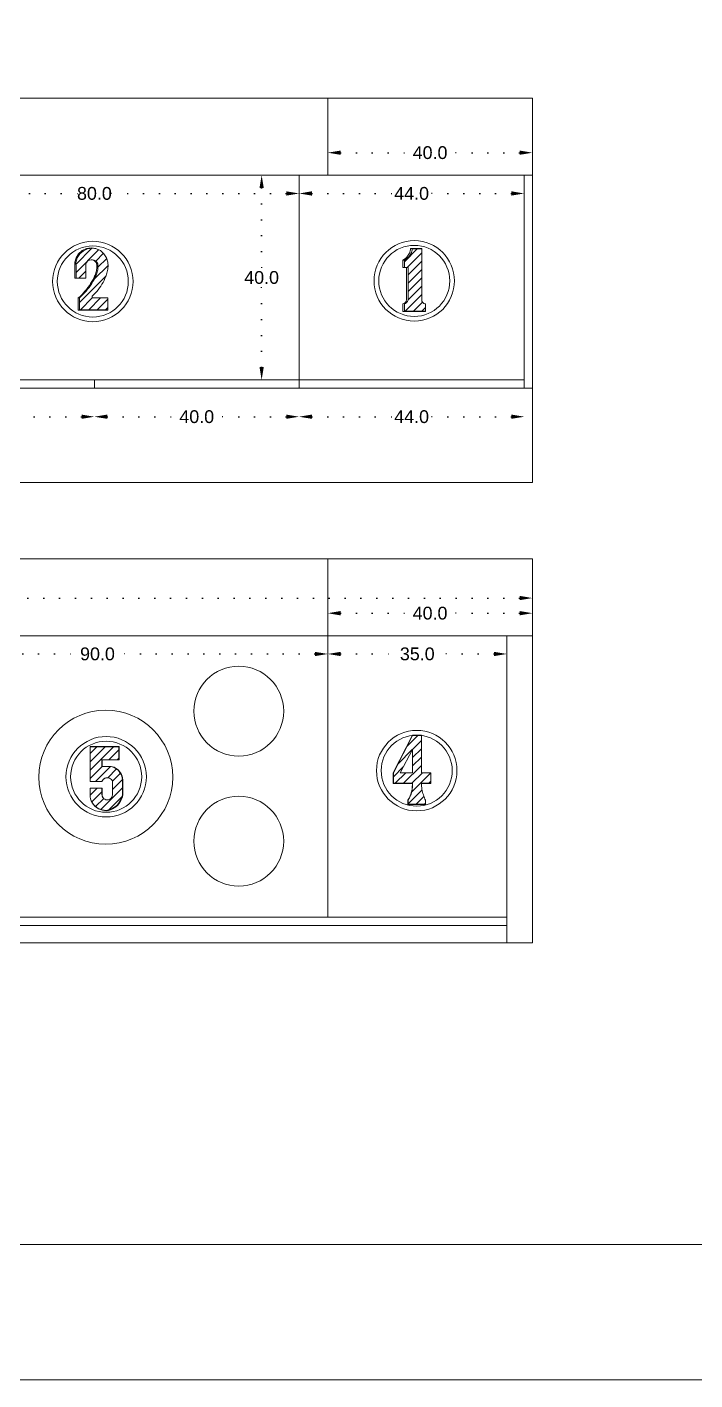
# Model space of a CAD drawing. Header units: inches. Extents: x -1979 to 7680, y -968 to 3127.
# Drawn here: x 5324.6 to 5455.1, y -170.5 to 93.7 of the extents above; entities that cross this region are included whole.
import ezdxf

# ---------------------------------------------------------------- set-up
doc = ezdxf.new("R2010")
doc.units = ezdxf.units.IN
doc.header["$MEASUREMENT"] = 0
doc.linetypes.add('ACAD_ISO07W100', pattern=[3, 0, -3])
doc.styles.get("Standard").update_dxf_attribs({"font": 'arial.ttf'})
doc.dimstyles.new('Copy of Standard', dxfattribs={"dimtxt": 2.5, "dimasz": 2.5, "dimexe": 0.18, "dimexo": 0.0625, "dimgap": 0.09, "dimtad": 0, "dimtih": 1, "dimtoh": 1, "dimdec": 1, "dimzin": 0, "dimdsep": 46, "dimtxsty": 'Standard', "dimcen": 0.09, "dimse1": 1, "dimse2": 1, "dimadec": 0, "dimazin": 0, "dimtfac": 1, "dimtdec": 1, "dimtix": 1, "dimtofl": 0, "dimtmove": 0, "dimatfit": 3, "dimfxl": 1, "dimtolj": 1, "dimtzin": 0, "dimarcsym": 0})

# ---------------------------------------------------------------- blocks, each defined once
blk = doc.blocks.new('*D342')
at = {"color": 0, "linetype": 'ACAD_ISO07W100', "lineweight": -2, "transparency": 16777216}
for p, q in [((5300.26, 61.22), (5334.43, 61.22)), ((5375.26, 61.22), (5341.1, 61.22))]:
    blk.add_line(p, q, dxfattribs=at)
at = {"color": 0, "transparency": 16777216}
for points in [[(5300.26, 61.64), (5300.26, 60.8), (5297.76, 61.22)], [(5375.26, 61.64), (5375.26, 60.8), (5377.76, 61.22)]]:
    blk.add_solid(points, dxfattribs=at)
at = {"layer": 'Defpoints', "color": 0, "transparency": 16777216}
for p in [(5297.76, 64.8), (5377.76, 64.8), (5297.76, 61.22)]:
    blk.add_point(p, dxfattribs=at)
at = {"color": 0, "lineweight": 20, "transparency": 16777216, "insert": (5337.76, 61.22), "char_height": 2.5, "attachment_point": 5}
blk.add_mtext('\\A1;80.0', dxfattribs=at)
blk = doc.blocks.new('*D343')
at = {"color": 0, "linetype": 'ACAD_ISO07W100', "lineweight": -2, "transparency": 16777216}
for p, q in [((5385.86, 69.18), (5399.98, 69.18)), ((5420.86, 69.18), (5406.74, 69.18))]:
    blk.add_line(p, q, dxfattribs=at)
at = {"color": 0, "transparency": 16777216}
for points in [[(5385.86, 69.6), (5385.86, 68.77), (5383.36, 69.18)], [(5420.86, 69.6), (5420.86, 68.77), (5423.36, 69.18)]]:
    blk.add_solid(points, dxfattribs=at)
at = {"layer": 'Defpoints', "color": 0, "transparency": 16777216}
for p in [(5423.36, 69.18), (5383.36, 64.8), (5423.36, 64.8)]:
    blk.add_point(p, dxfattribs=at)
at = {"color": 0, "lineweight": 20, "transparency": 16777216, "insert": (5403.36, 69.18), "char_height": 2.5, "attachment_point": 5}
blk.add_mtext('\\A1;40.0', dxfattribs=at)
blk = doc.blocks.new('*D323')
at = {"color": 0, "linetype": 'ACAD_ISO07W100', "lineweight": -2, "transparency": 16777216}
for p, q in [((5380.26, 61.22), (5396.38, 61.22)), ((5419.26, 61.22), (5403.14, 61.22))]:
    blk.add_line(p, q, dxfattribs=at)
at = {"color": 0, "transparency": 16777216}
for points in [[(5380.26, 61.64), (5380.26, 60.8), (5377.76, 61.22)], [(5419.26, 61.64), (5419.26, 60.8), (5421.76, 61.22)]]:
    blk.add_solid(points, dxfattribs=at)
at = {"layer": 'Defpoints', "color": 0, "transparency": 16777216}
for p in [(5421.76, 61.22), (5377.76, 24.8), (5421.76, 24.8)]:
    blk.add_point(p, dxfattribs=at)
at = {"color": 0, "lineweight": 20, "transparency": 16777216, "insert": (5399.76, 61.22), "char_height": 2.5, "attachment_point": 5}
blk.add_mtext('\\A1;44.0', dxfattribs=at)
blk = doc.blocks.new('*D346')
at = {"color": 0, "linetype": 'ACAD_ISO07W100', "lineweight": -2, "transparency": 16777216}
for p, q in [((5300.26, 17.62), (5314.38, 17.62)), ((5335.26, 17.62), (5321.14, 17.62))]:
    blk.add_line(p, q, dxfattribs=at)
at = {"color": 0, "transparency": 16777216}
for points in [[(5300.26, 18.04), (5300.26, 17.21), (5297.76, 17.62)], [(5335.26, 18.04), (5335.26, 17.21), (5337.76, 17.62)]]:
    blk.add_solid(points, dxfattribs=at)
at = {"layer": 'Defpoints', "color": 0, "transparency": 16777216}
for p in [(5297.76, 23.2), (5337.76, 23.2), (5297.76, 17.62)]:
    blk.add_point(p, dxfattribs=at)
at = {"color": 0, "lineweight": 20, "transparency": 16777216, "insert": (5317.76, 17.62), "char_height": 2.5, "attachment_point": 5}
blk.add_mtext('\\A1;40.0', dxfattribs=at)
blk = doc.blocks.new('*D347')
at = {"color": 0, "linetype": 'ACAD_ISO07W100', "lineweight": -2, "transparency": 16777216}
for p, q in [((5340.26, 17.62), (5354.38, 17.62)), ((5375.26, 17.62), (5361.14, 17.62))]:
    blk.add_line(p, q, dxfattribs=at)
at = {"color": 0, "transparency": 16777216}
for points in [[(5340.26, 18.04), (5340.26, 17.21), (5337.76, 17.62)], [(5375.26, 18.04), (5375.26, 17.21), (5377.76, 17.62)]]:
    blk.add_solid(points, dxfattribs=at)
at = {"layer": 'Defpoints', "color": 0, "transparency": 16777216}
for p in [(5337.76, 23.2), (5377.76, 23.2), (5337.76, 17.62)]:
    blk.add_point(p, dxfattribs=at)
at = {"color": 0, "lineweight": 20, "transparency": 16777216, "insert": (5357.76, 17.62), "char_height": 2.5, "attachment_point": 5}
blk.add_mtext('\\A1;40.0', dxfattribs=at)
blk = doc.blocks.new('*D348')
at = {"color": 0, "linetype": 'ACAD_ISO07W100', "lineweight": -2, "transparency": 16777216}
for p, q in [((5380.26, 17.62), (5396.38, 17.62)), ((5419.26, 17.62), (5403.14, 17.62))]:
    blk.add_line(p, q, dxfattribs=at)
at = {"color": 0, "transparency": 16777216}
for points in [[(5380.26, 18.04), (5380.26, 17.21), (5377.76, 17.62)], [(5419.26, 18.04), (5419.26, 17.21), (5421.76, 17.62)]]:
    blk.add_solid(points, dxfattribs=at)
at = {"layer": 'Defpoints', "color": 0, "transparency": 16777216}
for p in [(5377.76, 23.2), (5421.76, 23.2), (5377.76, 17.62)]:
    blk.add_point(p, dxfattribs=at)
at = {"color": 0, "lineweight": 20, "transparency": 16777216, "insert": (5399.76, 17.62), "char_height": 2.5, "attachment_point": 5}
blk.add_mtext('\\A1;44.0', dxfattribs=at)
blk = doc.blocks.new('*D349')
at = {"color": 0, "linetype": 'ACAD_ISO07W100', "lineweight": -2, "transparency": 16777216}
for p, q in [((5370.44, 62.3), (5370.44, 46.16)), ((5370.44, 27.3), (5370.44, 43.43))]:
    blk.add_line(p, q, dxfattribs=at)
at = {"color": 0, "transparency": 16777216}
for points in [[(5370.03, 62.3), (5370.86, 62.3), (5370.44, 64.8)], [(5370.03, 27.3), (5370.86, 27.3), (5370.44, 24.8)]]:
    blk.add_solid(points, dxfattribs=at)
at = {"layer": 'Defpoints', "color": 0, "transparency": 16777216}
for p in [(5377.76, 64.8), (5370.44, 24.8), (5377.76, 24.8)]:
    blk.add_point(p, dxfattribs=at)
at = {"color": 0, "lineweight": 20, "transparency": 16777216, "insert": (5370.44, 44.8), "char_height": 2.5, "attachment_point": 5}
blk.add_mtext('\\A1;40.0', dxfattribs=at)
blk = doc.blocks.new('*D325')
at = {"color": 0, "linetype": 'ACAD_ISO07W100', "lineweight": -2, "transparency": 16777216}
for p, q in [((5209.06, -17.79), (5310.63, -17.79)), ((5420.86, -17.79), (5319.29, -17.79))]:
    blk.add_line(p, q, dxfattribs=at)
at = {"color": 0, "transparency": 16777216}
for points in [[(5209.06, -17.37), (5209.06, -18.21), (5206.56, -17.79)], [(5420.86, -17.37), (5420.86, -18.21), (5423.36, -17.79)]]:
    blk.add_solid(points, dxfattribs=at)
at = {"layer": 'Defpoints', "color": 0, "transparency": 16777216}
for p in [(5423.36, -17.79), (5206.56, -25.14), (5423.36, -25.14)]:
    blk.add_point(p, dxfattribs=at)
at = {"color": 0, "lineweight": 20, "transparency": 16777216, "insert": (5314.96, -17.79), "char_height": 2.5, "attachment_point": 5}
blk.add_mtext('\\A1;216.8', dxfattribs=at)
blk = doc.blocks.new('*D332')
at = {"color": 0, "linetype": 'ACAD_ISO07W100', "lineweight": -2, "transparency": 16777216}
for p, q in [((5295.86, -28.71), (5335.03, -28.71)), ((5380.86, -28.71), (5341.69, -28.71))]:
    blk.add_line(p, q, dxfattribs=at)
at = {"color": 0, "transparency": 16777216}
for points in [[(5295.86, -28.3), (5295.86, -29.13), (5293.36, -28.71)], [(5380.86, -28.3), (5380.86, -29.13), (5383.36, -28.71)]]:
    blk.add_solid(points, dxfattribs=at)
at = {"layer": 'Defpoints', "color": 0, "transparency": 16777216}
for p in [(5293.36, -25.14), (5383.36, -25.14), (5293.36, -28.71)]:
    blk.add_point(p, dxfattribs=at)
at = {"color": 0, "lineweight": 20, "transparency": 16777216, "insert": (5338.36, -28.71), "char_height": 2.5, "attachment_point": 5}
blk.add_mtext('\\A1;90.0', dxfattribs=at)
blk = doc.blocks.new('*D333')
at = {"color": 0, "linetype": 'ACAD_ISO07W100', "lineweight": -2, "transparency": 16777216}
for p, q in [((5385.86, -20.75), (5399.98, -20.75)), ((5420.86, -20.75), (5406.74, -20.75))]:
    blk.add_line(p, q, dxfattribs=at)
at = {"color": 0, "transparency": 16777216}
for points in [[(5385.86, -20.33), (5385.86, -21.17), (5383.36, -20.75)], [(5420.86, -20.33), (5420.86, -21.17), (5423.36, -20.75)]]:
    blk.add_solid(points, dxfattribs=at)
at = {"layer": 'Defpoints', "color": 0, "transparency": 16777216}
for p in [(5423.36, -20.75), (5383.36, -25.14), (5423.36, -25.14)]:
    blk.add_point(p, dxfattribs=at)
at = {"color": 0, "lineweight": 20, "transparency": 16777216, "insert": (5403.36, -20.75), "char_height": 2.5, "attachment_point": 5}
blk.add_mtext('\\A1;40.0', dxfattribs=at)
blk = doc.blocks.new('*D316')
at = {"color": 0, "linetype": 'ACAD_ISO07W100', "lineweight": -2, "transparency": 16777216}
for p, q in [((5385.86, -28.71), (5397.53, -28.71)), ((5415.86, -28.71), (5404.19, -28.71))]:
    blk.add_line(p, q, dxfattribs=at)
at = {"color": 0, "transparency": 16777216}
for points in [[(5385.86, -28.3), (5385.86, -29.13), (5383.36, -28.71)], [(5415.86, -28.3), (5415.86, -29.13), (5418.36, -28.71)]]:
    blk.add_solid(points, dxfattribs=at)
at = {"layer": 'Defpoints', "color": 0, "transparency": 16777216}
for p in [(5418.36, -28.71), (5383.36, -80.14), (5418.36, -85.14)]:
    blk.add_point(p, dxfattribs=at)
at = {"color": 0, "lineweight": 20, "transparency": 16777216, "insert": (5400.86, -28.71), "char_height": 2.5, "attachment_point": 5}
blk.add_mtext('\\A1;35.0', dxfattribs=at)

msp = doc.modelspace()

# ---------------------------------------------------------------- hatches: boundary and pattern name
at = {"lineweight": 20}
h = msp.add_hatch(dxfattribs=at)
h.set_pattern_fill('ANSI31', color=256, scale=9.218651)
h.set_pattern_definition([(45, (4608.4142, 589.544), (-0.8148213, 0.8148213), [])])
h.paths.add_polyline_path([(5340.37, 40.82), (5337.33, 40.82), (5337.33, 41.18), (5337.64, 41.47), (5337.94, 41.78), (5338.23, 42.1), (5338.5, 42.43), (5338.75, 42.78), (5339, 43.13), (5339.23, 43.49), (5339.44, 43.86), (5339.64, 44.24), (5339.82, 44.63), (5339.99, 45.03), (5340.04, 45.18), (5340.13, 45.43), (5340.22, 45.68), (5340.28, 45.94), (5340.34, 46.2), (5340.38, 46.46), (5340.4, 46.72), (5340.42, 46.99), (5340.42, 47.25), (5340.4, 47.52), (5340.37, 47.78), (5340.12, 48.68), (5339.62, 49.46), (5338.92, 50.08), (5338.15, 50.43), (5337.36, 50.54), (5336.44, 50.41), (5335.61, 50.03), (5334.91, 49.42), (5334.42, 48.64), (5334.16, 47.75), (5334.17, 46.83), (5334.17, 44.7), (5336.07, 44.7), (5336.07, 47.49), (5336.25, 47.83), (5336.5, 48.07), (5336.81, 48.22), (5337.15, 48.28), (5337.36, 48.24), (5337.49, 48.22), (5337.49, 48.22), (5337.69, 48.19), (5338, 48.04), (5338.24, 47.8), (5338.4, 47.5), (5338.46, 47.16), (5338.46, 46.95), (5338.45, 46.73), (5338.43, 46.52), (5338.4, 46.31), (5338.36, 46.09), (5338.31, 45.88), (5338.25, 45.68), (5338.18, 45.47), (5338.1, 45.27), (5338, 45.08), (5337.9, 44.86), (5337.7, 44.44), (5337.47, 44.04), (5337.24, 43.64), (5336.98, 43.26), (5336.72, 42.88), (5336.44, 42.52), (5336.14, 42.16), (5335.84, 41.82), (5335.52, 41.48), (5335.18, 41.16), (5334.84, 40.86), (5334.84, 38.51), (5340.37, 38.51)])
h = msp.add_hatch(dxfattribs=at)
h.set_pattern_fill('ANSI31', color=256, scale=9.218651)
h.set_pattern_definition([(45, (4652.4775, 589.4457), (-0.8148213, 0.8148213), [])])
h.paths.add_polyline_path([(5402.24, 39.7), (5402.15, 39.74), (5402.07, 39.79), (5401.99, 39.85), (5401.92, 39.93), (5401.86, 40.01), (5401.81, 40.09), (5401.77, 40.18), (5401.74, 40.28), (5401.72, 40.38), (5401.72, 40.48), (5401.72, 50.4), (5399.85, 50.4), (5399.83, 50.17), (5399.78, 49.94), (5399.71, 49.72), (5399.62, 49.5), (5399.52, 49.29), (5399.4, 49.09), (5399.26, 48.91), (5399.1, 48.73), (5398.93, 48.57), (5398.75, 48.43), (5398.56, 48.3), (5398.35, 48.19), (5398.35, 46.78), (5398.76, 46.78), (5399.06, 46.76), (5399.06, 40.52), (5399.05, 40.42), (5399.03, 40.33), (5399, 40.23), (5398.95, 40.15), (5398.9, 40.06), (5398.84, 39.99), (5398.78, 39.92), (5398.7, 39.85), (5398.62, 39.8), (5398.53, 39.75), (5398.44, 39.72), (5398.35, 39.69), (5398.35, 38.26), (5402.44, 38.26), (5402.44, 39.64), (5402.34, 39.66)])
h = msp.add_hatch(dxfattribs=at)
h.set_pattern_fill('ANSI31', color=256, scale=9.218651)
h.set_pattern_definition([(45, (4706.0293, 494.0275), (-0.8148213, 0.8148213), [])])
h.paths.add_polyline_path([(5401.69, -44.64), (5399.95, -44.64), (5396.21, -51.92), (5396.21, -53.96), (5399.95, -53.96), (5399.95, -54.27), (5399.94, -54.53), (5399.92, -54.79), (5399.89, -55.05), (5399.85, -55.31), (5399.79, -55.57), (5399.72, -55.82), (5399.64, -56.07), (5399.55, -56.31), (5399.44, -56.55), (5399.33, -56.78), (5399.2, -57.01), (5399.06, -57.23), (5399.06, -58.02), (5402.48, -58.02), (5402.48, -57.29), (5402.36, -57.04), (5402.25, -56.78), (5402.14, -56.51), (5402.05, -56.24), (5401.96, -55.97), (5401.89, -55.69), (5401.83, -55.41), (5401.78, -55.13), (5401.74, -54.85), (5401.71, -54.56), (5401.69, -54.28), (5401.69, -53.96), (5403.48, -53.96), (5403.48, -51.93), (5401.69, -51.93)])
h.paths.add_polyline_path([(5399.9, -47.36), (5399.95, -47.4), (5399.95, -51.92), (5399.9, -51.93), (5397.52, -51.93)], flags=16)
h = msp.add_hatch(dxfattribs=at)
h.set_pattern_fill('ANSI31', color=256, scale=9.218651)
h.set_pattern_definition([(45, (4662.0801, 492.7108), (-0.8148213, 0.8148213), [])])
h.paths.add_polyline_path([(5342.62, -51.68), (5342.39, -51.43), (5342.13, -51.21), (5341.84, -51.02), (5341.53, -50.87), (5341.26, -50.77), (5340.95, -50.71), (5340.58, -50.68), (5339.23, -50.68), (5339.23, -49.37), (5342.51, -49.37), (5342.51, -46.85), (5336.91, -46.85), (5336.91, -53.6), (5339.23, -53.6), (5339.32, -53.4), (5339.45, -53.22), (5339.61, -53.07), (5339.8, -52.96), (5340.01, -52.89), (5340.25, -52.87), (5340.5, -52.89), (5340.71, -52.96), (5340.9, -53.07), (5341.07, -53.22), (5341.2, -53.4), (5341.29, -53.61), (5341.29, -56.19), (5341.26, -56.45), (5341.16, -56.7), (5340.99, -56.91), (5340.78, -57.07), (5340.54, -57.17), (5340.28, -57.2), (5340.02, -57.17), (5339.77, -57.07), (5339.54, -56.89), (5339.36, -56.66), (5339.26, -56.42), (5339.23, -56.16), (5339.23, -54.9), (5336.91, -54.9), (5336.91, -56.19), (5336.94, -56.61), (5337.02, -57.02), (5337.15, -57.37), (5337.33, -57.74), (5337.57, -58.08), (5337.84, -58.39), (5338.16, -58.65), (5338.51, -58.88), (5338.89, -59.05), (5339.28, -59.17), (5339.69, -59.24), (5340.1, -59.26), (5340.49, -59.18), (5340.87, -59.07), (5341.23, -58.91), (5341.57, -58.72), (5341.89, -58.49), (5342.19, -58.23), (5342.45, -57.94), (5342.68, -57.62), (5342.88, -57.28), (5343.04, -56.92), (5343.16, -56.54), (5343.24, -56.16), (5343.24, -53.6), (5343.24, -53.26), (5343.2, -52.92), (5343.11, -52.58), (5342.99, -52.26), (5342.82, -51.96)])

# ---------------------------------------------------------------- linework, layer by layer
for p, q in [((5191.56, 79.8), (5423.36, 79.8)), ((5383.36, 64.8), (5383.36, 79.8)), ((5423.36, 4.8), (5423.36, 79.8)), ((5423.36, 64.8), (5206.56, 64.8)), ((5377.76, 64.8), (5377.76, 23.2)), ((5423.36, 64.8), (5383.36, 64.8)), ((5421.76, 23.2), (5421.76, 64.8)), ((5398.35, 48.19), (5398.35, 46.78)), ((5398.35, 38.26), (5402.44, 38.26)), ((5421.76, 24.8), (5210.36, 24.8)), ((5337.76, 24.8), (5337.76, 23.2)), ((5423.36, 23.2), (5206.56, 23.2)), ((5423.36, 4.8), (5191.56, 4.8)), ((5191.56, -10.14), (5423.36, -10.14)), ((5383.36, -25.14), (5383.36, -10.14)), ((5423.36, -85.14), (5423.36, -10.14)), ((5423.36, -25.14), (5206.56, -25.14)), ((5383.36, -25.14), (5383.36, -80.14)), ((5423.36, -25.14), (5383.36, -25.14)), ((5418.36, -85.14), (5418.36, -25.14)), ((5399.95, -44.64), (5401.69, -44.64)), ((5342.51, -46.85), (5342.51, -49.37)), ((5399.9, -51.93), (5399.9, -47.36)), ((5339.26, -49.37), (5339.26, -50.66)), ((5336.91, -53.6), (5339.23, -53.6)), ((5340.28, -52.87), (5340.5, -52.89)), ((5340.5, -52.89), (5340.71, -52.96)), ((5340.71, -52.96), (5340.9, -53.07)), ((5340.9, -53.07), (5341.07, -53.22)), ((5341.07, -53.22), (5341.2, -53.4)), ((5341.2, -53.4), (5341.29, -53.61)), ((5341.29, -53.61), (5341.29, -56.19)), ((5339.77, -57.07), (5339.56, -56.91)), ((5340.02, -57.17), (5339.77, -57.07)), ((5340.28, -57.2), (5340.02, -57.17)), ((5340.54, -57.17), (5340.28, -57.2)), ((5340.78, -57.07), (5340.54, -57.17)), ((5340.99, -56.91), (5340.78, -57.07)), ((5341.16, -56.7), (5340.99, -56.91)), ((5341.26, -56.45), (5341.16, -56.7)), ((5341.29, -56.19), (5341.26, -56.45)), ((5266.56, -80.14), (5387.46, -80.14)), ((5418.36, -81.74), (5266.56, -81.74)), ((5383.36, -80.14), (5293.36, -80.14)), ((5418.36, -80.14), (5387.46, -80.14)), ((5423.36, -85.14), (5266.56, -85.14))]:
    msp.add_line(p, q, dxfattribs=at)
for points in [[(5033.99, -170.49), (5893.39, -170.49), (5893.39, 437.17), (5033.99, 437.17)], [(5040.69, -144.02), (5883.73, -144.02), (5883.73, 404.06), (5040.69, 404.06)], [(5397.52, -51.93), (5399.9, -47.36), (5399.95, -47.4), (5399.95, -51.92), (5399.9, -51.93)], [(5339.26, -53.61), (5339.35, -53.4), (5339.49, -53.22), (5339.65, -53.07), (5339.84, -52.96), (5340.06, -52.89), (5340.28, -52.87), (5340.23, -52.87), (5340.01, -52.89), (5339.8, -52.96), (5339.61, -53.07), (5339.45, -53.22), (5339.32, -53.4), (5339.23, -53.6)]]:
    msp.add_lwpolyline(points, close=True, dxfattribs=at)
for points in [[(5333.93, 44.7), (5333.93, 46.85), (5333.92, 47.78), (5334.18, 48.68), (5334.67, 49.46), (5335.38, 50.08), (5336.22, 50.47), (5337.15, 50.6), (5338.07, 50.47), (5338.15, 50.43), (5338.92, 50.08), (5339.62, 49.46), (5340.12, 48.68), (5340.37, 47.78), (5340.4, 47.52), (5340.42, 47.25), (5340.42, 46.99), (5340.4, 46.72), (5340.38, 46.46), (5340.34, 46.2), (5340.28, 45.94), (5340.22, 45.68), (5340.13, 45.43), (5340.04, 45.18), (5339.99, 45.03), (5339.82, 44.63), (5339.64, 44.24), (5339.44, 43.86), (5339.23, 43.49), (5339, 43.13), (5338.75, 42.78), (5338.5, 42.43), (5338.23, 42.1), (5337.94, 41.78), (5337.64, 41.47), (5337.33, 41.18), (5337.33, 40.82), (5340.37, 40.82), (5340.37, 38.51), (5340.37, 38.44), (5334.6, 38.44)], [(5334.17, 44.7), (5334.17, 46.83), (5334.16, 47.75), (5334.42, 48.64), (5334.91, 49.42), (5335.61, 50.03), (5336.44, 50.41), (5337.36, 50.54), (5338.15, 50.43)], [(5398.03, 38.2), (5402.44, 38.2), (5402.44, 38.26), (5402.44, 39.64), (5402.34, 39.66), (5402.24, 39.7), (5402.15, 39.74), (5402.07, 39.79), (5401.99, 39.85), (5401.92, 39.93), (5401.86, 40.01), (5401.81, 40.09), (5401.77, 40.18), (5401.74, 40.28), (5401.72, 40.38), (5401.72, 40.48), (5401.72, 50.4), (5401.72, 50.46), (5399.55, 50.46), (5399.52, 50.23), (5399.48, 50), (5399.41, 49.77), (5399.32, 49.55), (5399.22, 49.34), (5399.09, 49.14), (5398.95, 48.95), (5398.79, 48.77), (5398.62, 48.61), (5398.44, 48.46), (5398.24, 48.33), (5398.03, 48.22), (5398.03, 46.78), (5398.35, 46.78), (5398.76, 46.78), (5398.76, 40.48), (5398.74, 40.38), (5398.72, 40.28), (5398.69, 40.19), (5398.64, 40.1), (5398.59, 40.02), (5398.53, 39.94), (5398.46, 39.87), (5398.39, 39.81), (5398.31, 39.75), (5398.22, 39.71), (5398.13, 39.67), (5398.03, 39.64), (5398.03, 38.2), (5398.35, 38.26), (5398.35, 39.69), (5398.44, 39.72), (5398.53, 39.75), (5398.62, 39.8), (5398.7, 39.85), (5398.78, 39.92), (5398.84, 39.99), (5398.9, 40.06), (5398.95, 40.15), (5399, 40.23), (5399.03, 40.33), (5399.05, 40.42), (5399.06, 40.52), (5399.06, 46.76), (5398.76, 46.78)], [(5398.03, 48.22), (5398.35, 48.19), (5398.56, 48.3), (5398.75, 48.43), (5398.93, 48.57), (5399.1, 48.73), (5399.26, 48.91), (5399.4, 49.09), (5399.52, 49.29), (5399.62, 49.5), (5399.71, 49.72), (5399.78, 49.94), (5399.83, 50.17), (5399.85, 50.4)], [(5399.55, 50.46), (5399.85, 50.4), (5401.72, 50.4)], [(5333.93, 44.7), (5334.17, 44.7), (5336.07, 44.7), (5336.07, 47.43), (5336.09, 47.53), (5336.25, 47.83), (5336.5, 48.07), (5336.81, 48.22), (5337.15, 48.28), (5337.36, 48.24), (5337.49, 48.22), (5337.49, 48.22)], [(5338.04, 47.83), (5338.2, 47.53), (5338.26, 47.19), (5338.26, 46.97), (5338.25, 46.75), (5338.23, 46.54), (5338.2, 46.32), (5338.16, 46.11), (5338.11, 45.9), (5338.05, 45.69), (5337.97, 45.48), (5337.89, 45.28), (5337.8, 45.08), (5337.7, 44.86), (5337.49, 44.44), (5337.26, 44.03), (5337.02, 43.63), (5336.77, 43.24), (5336.5, 42.86), (5336.22, 42.49), (5335.92, 42.14), (5335.61, 41.79), (5335.29, 41.45), (5334.95, 41.13), (5334.6, 40.82), (5334.6, 38.44), (5334.84, 38.51), (5340.37, 38.51)], [(5338.04, 47.83), (5337.79, 48.07), (5337.49, 48.22), (5337.69, 48.19), (5338, 48.04), (5338.24, 47.8), (5338.4, 47.5), (5338.46, 47.16), (5338.46, 46.95), (5338.45, 46.73), (5338.43, 46.52), (5338.4, 46.31), (5338.36, 46.09), (5338.31, 45.88), (5338.25, 45.68), (5338.18, 45.47), (5338.1, 45.27), (5338, 45.08), (5337.9, 44.86), (5337.7, 44.44), (5337.47, 44.04), (5337.24, 43.64), (5336.98, 43.26), (5336.72, 42.88), (5336.44, 42.52), (5336.14, 42.16), (5335.84, 41.82), (5335.52, 41.48), (5335.18, 41.16), (5334.84, 40.86)], [(5334.6, 40.82), (5334.84, 40.86), (5334.84, 38.51)], [(5396.12, -53.99), (5396.12, -51.93), (5399.9, -44.58)], [(5401.69, -53.99), (5403.48, -53.99), (5403.48, -53.96), (5403.48, -51.93), (5401.69, -51.93), (5401.69, -44.64), (5401.69, -44.58), (5399.9, -44.58), (5399.95, -44.64), (5396.21, -51.92), (5396.21, -53.96)], [(5342.58, -46.79), (5336.91, -46.79), (5336.91, -46.85)], [(5339.26, -53.61), (5336.91, -53.61), (5336.91, -53.6), (5336.91, -46.85), (5342.51, -46.85), (5342.58, -46.79), (5342.58, -49.37), (5342.51, -49.37), (5339.26, -49.37), (5339.23, -49.4), (5339.23, -50.68), (5339.26, -50.66), (5340.63, -50.66), (5341.01, -50.69), (5341.32, -50.75), (5341.59, -50.85), (5341.9, -51), (5342.19, -51.19), (5342.46, -51.41), (5342.69, -51.67), (5342.89, -51.95)], [(5337.02, -57.02), (5337.15, -57.37), (5337.16, -57.41), (5337.35, -57.78), (5337.59, -58.13), (5337.87, -58.44), (5338.19, -58.71), (5338.54, -58.94), (5338.92, -59.11), (5339.32, -59.24), (5339.73, -59.31), (5340.15, -59.32), (5340.54, -59.25), (5340.92, -59.13), (5341.28, -58.97), (5341.63, -58.77), (5341.95, -58.54), (5342.25, -58.28), (5342.52, -57.99), (5342.75, -57.66), (5342.95, -57.32), (5343.12, -56.96), (5343.24, -56.58), (5343.32, -56.19), (5343.32, -53.61), (5343.32, -53.26), (5343.27, -52.92), (5343.19, -52.58), (5343.06, -52.26), (5342.89, -51.95)], [(5339.23, -50.68), (5340.58, -50.68), (5340.95, -50.71), (5341.26, -50.77), (5341.53, -50.87), (5341.84, -51.02), (5342.13, -51.21), (5342.39, -51.43), (5342.62, -51.68), (5342.82, -51.96), (5342.99, -52.26), (5343.11, -52.58), (5343.2, -52.92), (5343.24, -53.26), (5343.24, -53.6), (5343.24, -56.16), (5343.16, -56.54), (5343.04, -56.92), (5342.88, -57.28), (5342.68, -57.62), (5342.45, -57.94), (5342.19, -58.23), (5341.89, -58.49), (5341.57, -58.72), (5341.23, -58.91), (5340.87, -59.07), (5340.49, -59.18), (5340.1, -59.26), (5339.69, -59.24), (5339.28, -59.17), (5338.89, -59.05), (5338.51, -58.88), (5338.16, -58.65), (5337.84, -58.39), (5337.57, -58.08), (5337.33, -57.74), (5337.15, -57.37)], [(5339.4, -56.7), (5339.3, -56.45), (5339.26, -56.19), (5339.26, -54.9), (5339.23, -54.9), (5336.91, -54.9), (5336.91, -56.19), (5336.94, -56.61), (5337.02, -57.02)], [(5339.4, -56.7), (5339.56, -56.91), (5339.52, -56.87), (5339.36, -56.66), (5339.26, -56.42), (5339.23, -56.16), (5339.23, -54.9)], [(5399.9, -53.99), (5396.12, -53.99), (5396.21, -53.96), (5399.95, -53.96)], [(5403.48, -53.96), (5401.72, -53.96), (5401.69, -53.99), (5401.69, -54.28), (5401.71, -54.56), (5401.74, -54.85), (5401.78, -55.13), (5401.83, -55.41), (5401.89, -55.69), (5401.96, -55.97), (5402.05, -56.24), (5402.14, -56.51), (5402.25, -56.78), (5402.36, -57.04), (5402.48, -57.29), (5402.48, -58.02), (5402.48, -58.09), (5399.01, -58.09), (5399.01, -57.29), (5399.15, -57.07), (5399.27, -56.84), (5399.39, -56.6), (5399.5, -56.36), (5399.59, -56.11), (5399.67, -55.86), (5399.74, -55.61), (5399.8, -55.35), (5399.84, -55.09), (5399.88, -54.83), (5399.89, -54.56), (5399.9, -54.3)], [(5399.9, -54.3), (5399.9, -53.99), (5399.95, -53.96), (5399.95, -54.27), (5399.94, -54.53), (5399.92, -54.79), (5399.89, -55.05), (5399.85, -55.31), (5399.79, -55.57), (5399.72, -55.82), (5399.64, -56.07), (5399.55, -56.31), (5399.44, -56.55), (5399.33, -56.78), (5399.2, -57.01), (5399.06, -57.23), (5399.06, -58.02)], [(5399.01, -58.09), (5399.06, -58.02), (5402.48, -58.02)]]:
    msp.add_lwpolyline(points, dxfattribs=at)
for centre, radius in [((5337.45, 44.03), 7.86), ((5337.45, 44.03), 6.94), ((5400.27, 44.15), 7.86), ((5400.27, 44.15), 6.94), ((5365.97, -39.88), 8.78), ((5339.99, -52.77), 13.08), ((5340.06, -52.69), 7.86), ((5400.75, -51.49), 7.86), ((5400.75, -51.49), 6.94), ((5340.06, -52.69), 6.94), ((5365.97, -65.27), 8.78)]:
    msp.add_circle(centre, radius, dxfattribs=at)

# ---------------------------------------------------------------- dimensions: what is measured, and where the dimension line sits
for base, p1, p2, picture, middle in [((5423.36, 69.18), (5383.36, 64.8), (5423.36, 64.8), '*D343', (5403.36, 69.18)), ((5297.76, 61.22), (5377.76, 64.8), (5297.76, 64.8), '*D342', (5337.76, 61.22)), ((5421.76, 61.22), (5377.76, 24.8), (5421.76, 24.8), '*D323', (5399.76, 61.22)), ((5297.76, 17.62), (5337.76, 23.2), (5297.76, 23.2), '*D346', (5317.76, 17.62)), ((5337.76, 17.62), (5377.76, 23.2), (5337.76, 23.2), '*D347', (5357.76, 17.62)), ((5377.76, 17.62), (5421.76, 23.2), (5377.76, 23.2), '*D348', (5399.76, 17.62)), ((5423.36, -17.79), (5206.56, -25.14), (5423.36, -25.14), '*D325', (5314.96, -17.79)), ((5423.36, -20.75), (5383.36, -25.14), (5423.36, -25.14), '*D333', (5403.36, -20.75)), ((5293.36, -28.71), (5383.36, -25.14), (5293.36, -25.14), '*D332', (5338.36, -28.71)), ((5418.36, -28.71), (5383.36, -80.14), (5418.36, -85.14), '*D316', (5400.86, -28.71))]:
    dim = msp.add_linear_dim(base=base, p1=p1, p2=p2, dimstyle='Copy of Standard', dxfattribs=at)
    dim.commit()
    dim.dimension.update_dxf_attribs({"geometry": picture, "text_midpoint": middle})
dim = msp.add_linear_dim(base=(5370.44, 24.8), p1=(5377.76, 64.8), p2=(5377.76, 24.8), angle=90, dimstyle='Copy of Standard', dxfattribs=at)
dim.commit()
dim.dimension.update_dxf_attribs({"geometry": '*D349', "text_midpoint": (5370.44, 44.8)})

doc.saveas('drawing.dxf')
